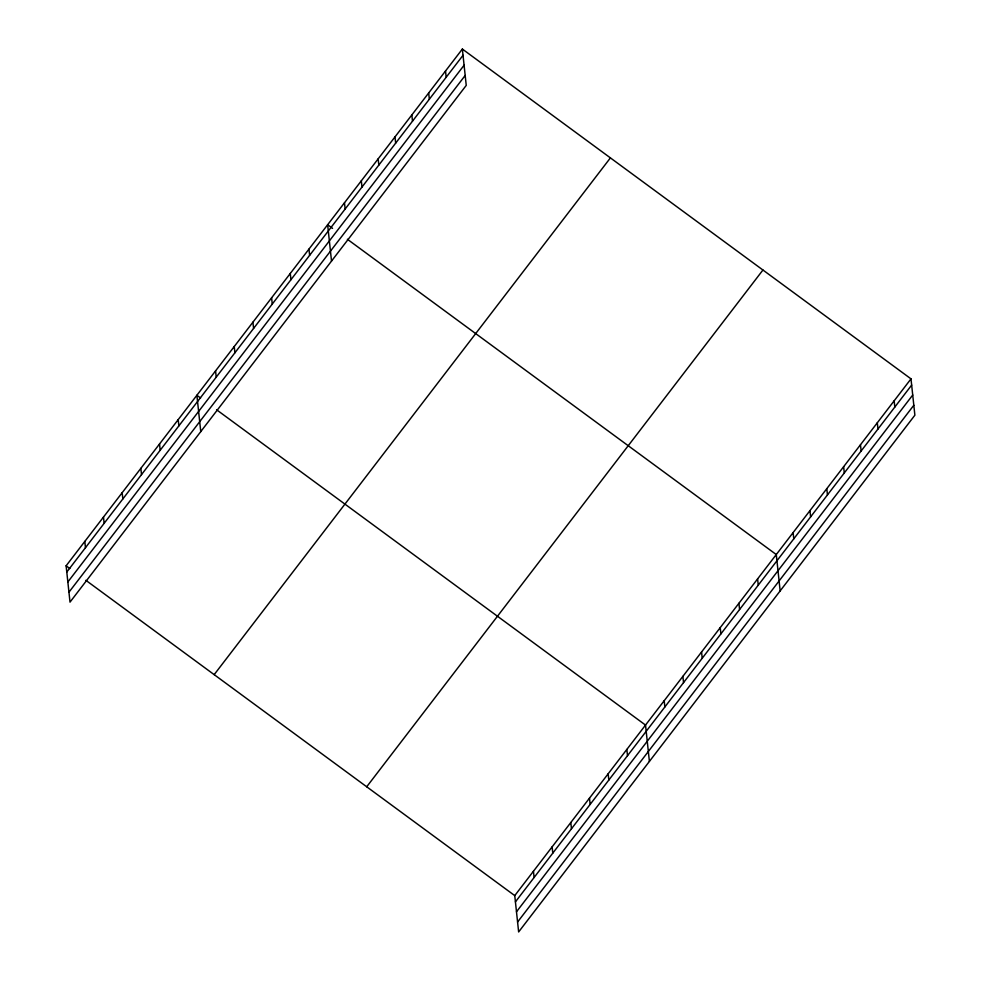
<?xml version="1.0" encoding="UTF-8"?>
<svg xmlns="http://www.w3.org/2000/svg" width="981" height="981" viewBox="0 0 981 981"><rect width="100%" height="100%" fill="white"/><g stroke="black" fill="none" stroke-linecap="round" stroke-linejoin="round"><path stroke-width="1.47" d="M462.358 49.05L466.245 85.384L70.007 602.138L66.119 565.804L462.358 49.05L910.993 378.862L914.881 415.196L518.642 931.95L514.755 895.616L910.993 378.862M66.794 572.046L463.02 55.292M67.848 581.978L464.087 65.224M68.952 592.205L465.178 75.463M214.177 674.634L610.403 157.892M366.71 786.774L762.936 270.02M515.43 901.858L911.656 385.104M516.484 911.79L912.722 395.036M517.588 922.017L913.814 405.263M332.571 228.377L327.642 224.747L331.517 261.081M347.372 239.254L776.278 554.559L780.153 590.893M200.578 397.992L196.887 395.269L200.762 431.615M216.617 409.788L645.523 725.082L649.397 761.415M66.119 565.804L69.823 568.526M85.862 580.311L514.755 895.616M894.157 400.824L894.819 407.066M877.308 422.786L877.983 429.028M860.472 444.749L861.134 450.99M843.635 466.711L844.298 472.952M826.787 488.673L827.461 494.915M809.95 510.635L810.625 516.877M793.114 532.597L793.776 538.839M757.59 578.913L758.264 585.154M738.914 603.278L739.576 609.52M720.238 627.632L720.9 633.885M701.55 651.997L702.224 658.239M682.874 676.363L683.549 682.604M664.198 700.716L664.86 706.97M626.834 749.447L627.509 755.689M608.159 773.801L608.821 780.054M589.483 798.166L590.145 804.408M570.795 822.532L571.469 828.773M552.119 846.885L552.781 853.139M533.443 871.251L534.105 877.492M445.521 71.012L446.183 77.254M428.672 92.974L429.347 99.216M411.836 114.936L412.498 121.178M395 136.899L395.662 143.14M378.151 158.861L378.825 165.102M361.315 180.823L361.989 187.064M344.478 202.785L345.14 209.027M308.954 249.113L309.628 255.354M290.278 273.466L290.94 279.708M271.602 297.832L272.264 304.073M252.914 322.185L253.589 328.439M234.238 346.551L234.913 352.792M215.562 370.916L216.225 377.158M178.199 419.635L178.873 425.877M159.523 444.001L160.185 450.242M140.847 468.354L141.509 474.608M122.159 492.72L122.833 498.961M103.483 517.085L104.145 523.327M84.807 541.438L85.47 547.692"/></g></svg>
